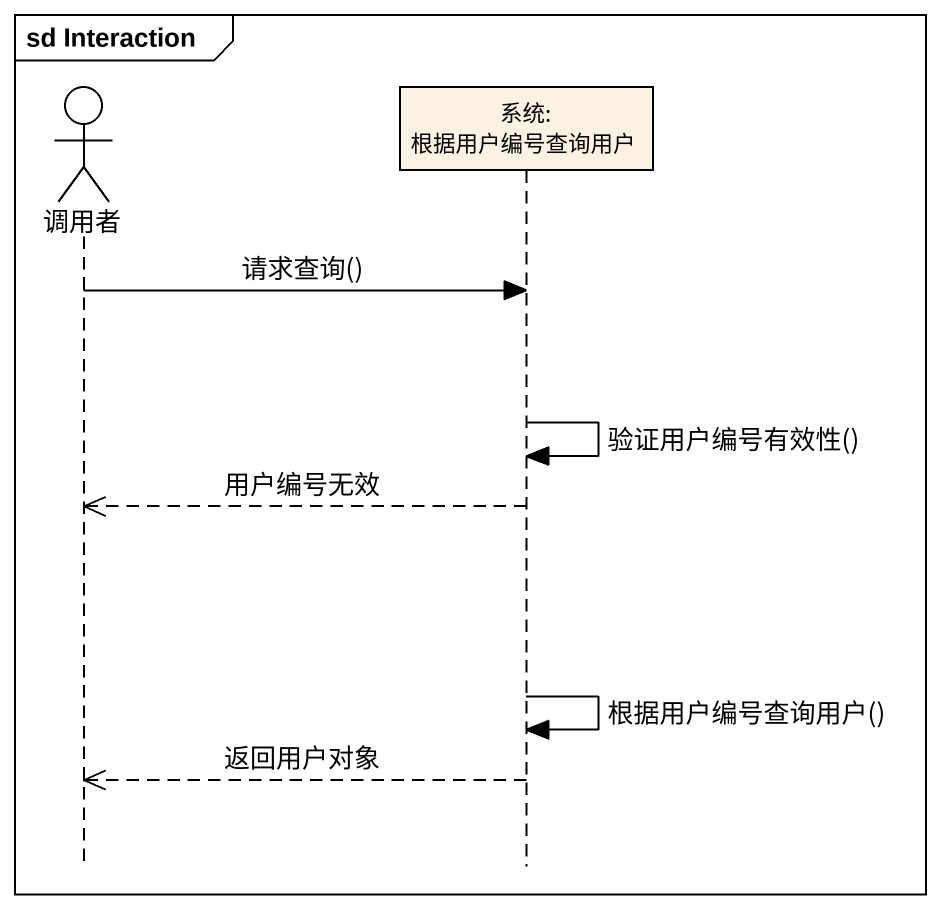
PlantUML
@startuml
mainframe sd Interaction
hide footbox
actor 调用者
participant "系统: 根据用户编号查询用户" as 系统_根据用户编号查询用户

调用者 -> 系统_根据用户编号查询用户 : 请求查询()
系统_根据用户编号查询用户 -> 系统_根据用户编号查询用户 : 验证用户编号有效性()
系统_根据用户编号查询用户 -->> 调用者 : 用户编号无效
系统_根据用户编号查询用户 -> 系统_根据用户编号查询用户 : 根据用户编号查询用户()
系统_根据用户编号查询用户 -->> 调用者 : 返回用户对象
@enduml
